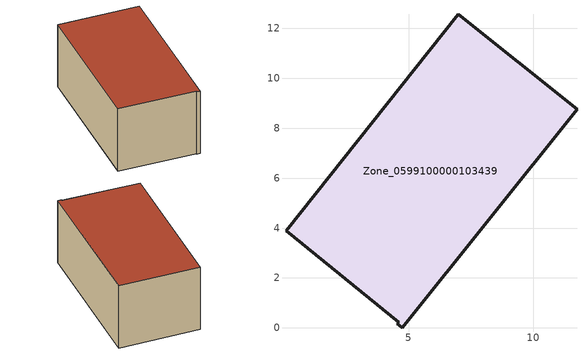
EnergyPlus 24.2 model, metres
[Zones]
Zone_0599100000103439
 floor ground (C_G): 4.55,0.16 4.6,0.21 0.09,3.9 7,12.57 11.75,8.77 4.75,0 z0.48
 wall outside (C_F): 11.75,8.77 7,12.57 0.09,3.9 4.6,0.21 4.55,0.16 4.75,0 11.75,8.77 z0.48:5.72
 roof outside (C_R): 4.6,0.21 4.55,0.16 4.75,0 11.75,8.77 7,12.57 0.09,3.9 z5.72
[BUILDING]
Pand.0599100000103439: North Axis=0; Terrain=City; Loads Convergence Tolerance Value=0.04; Temperature Convergence Tolerance Value=0.4; Solar Distribution=FullExterior; Maximum Number of Warmup Days=25; Minimum Number of Warmup Days=1
[Site:Location]
Rotterdam.The.Hague.AP_ZH_NLD Design_Conditions: Latitude=51.96; Longitude=4.45; Time Zone=1; Elevation=-4.5
[SITE:GROUNDTEMPERATURE:BUILDINGSURFACE]
18, 18, 18, 18, 18, 18, 18, 18, 18, 18, 18, 18
[MATERIAL] Thermal Absorptance=0.9; Solar Absorptance=0.7; Visible Absorptance=0.7
Name | Roughness | Thickness | Conductivity | Density | Specific Heat
G.TI.1975-1991 | MediumSmooth | 0.15 | 0.288461 | 540 | 1210
F.TI.1975-1991 | Rough | 0.3 | 0.230769 | 1920 | 840
R.TI.1975-1991 | MediumRough | 0.2 | 0.153846 | 1500 | 1000
[CONSTRUCTION]
C_G: G.TI.1975-1991
C_F: F.TI.1975-1991
C_R: R.TI.1975-1991
[ZONE]
Zone_0599100000103439: Type=1; Multiplier=1; Ceiling Height=Autocalculate; Volume=Autocalculate; Floor Area=autocalculate; Part of Total Floor Area=Yes
[ZONEINFILTRATION:DESIGNFLOWRATE]
Infil_Zone_0599100000103439: Zone or ZoneList or Space or SpaceList=Zone_0599100000103439; Schedule=AlwaysOn; Design Flow Rate Calculation Method=Flow/Area; Flow Rate per Floor Area=0.003; Constant Term Coefficient=1; Temperature Term Coefficient=0; Velocity Term Coefficient=0; Velocity Squared Term Coefficient=0
[HVACTEMPLATE:ZONE:IDEALLOADSAIRSYSTEM]
Zone_0599100000103439: Maximum Heating Supply Air Temperature=50; Minimum Cooling Supply Air Temperature=13; Maximum Heating Supply Air Humidity Ratio=0.0156; Minimum Cooling Supply Air Humidity Ratio=0.0077; Heating Limit=NoLimit; Cooling Limit=NoLimit; Dehumidification Control Type=ConstantSensibleHeatRatio; Cooling Sensible Heat Ratio=0.7; Dehumidification Setpoint=60; Humidification Control Type=None; Humidification Setpoint=30; Outdoor Air Method=None; Outdoor Air Flow Rate per Person=0.00944; Outdoor Air Flow Rate per Zone Floor Area=0; Outdoor Air Flow Rate per Zone=0; Demand Controlled Ventilation Type=None; Outdoor Air Economizer Type=NoEconomizer; Heat Recovery Type=None; Sensible Heat Recovery Effectiveness=0.7; Latent Heat Recovery Effectiveness=0.65
[ZONECONTROL:THERMOSTAT]
ThermostatControl_Zone_0599100000103439: Zone or ZoneList=Zone_0599100000103439; Control Type Schedule=DualSetpointControlType; Control 1=Thermostat_Zone_0599100000103439; Temperature Difference Between Cutout And Setpoint=0
[THERMOSTATSETPOINT:DUALSETPOINT]
Thermostat_Zone_0599100000103439: Heating Setpoint Temperature Schedule=HeatingSetpoint_Zone_0599100000103439; Cooling Setpoint Temperature Schedule=CoolingSetpoint_Zone_0599100000103439
[SCHEDULE:COMPACT]
HeatingSetpoint_Zone_0599100000103439: Through: 12/31, For: AllDays, Until: 24:00, 21
CoolingSetpoint_Zone_0599100000103439: Through: 12/31, For: AllDays, Until: 24:00, 24
DualSetpointControlType: Through: 12/31, For: AllDays, Until: 24:00, 4
AlwaysOn: Through: 12/31, For: AllDays, Until: 24:00, 1
